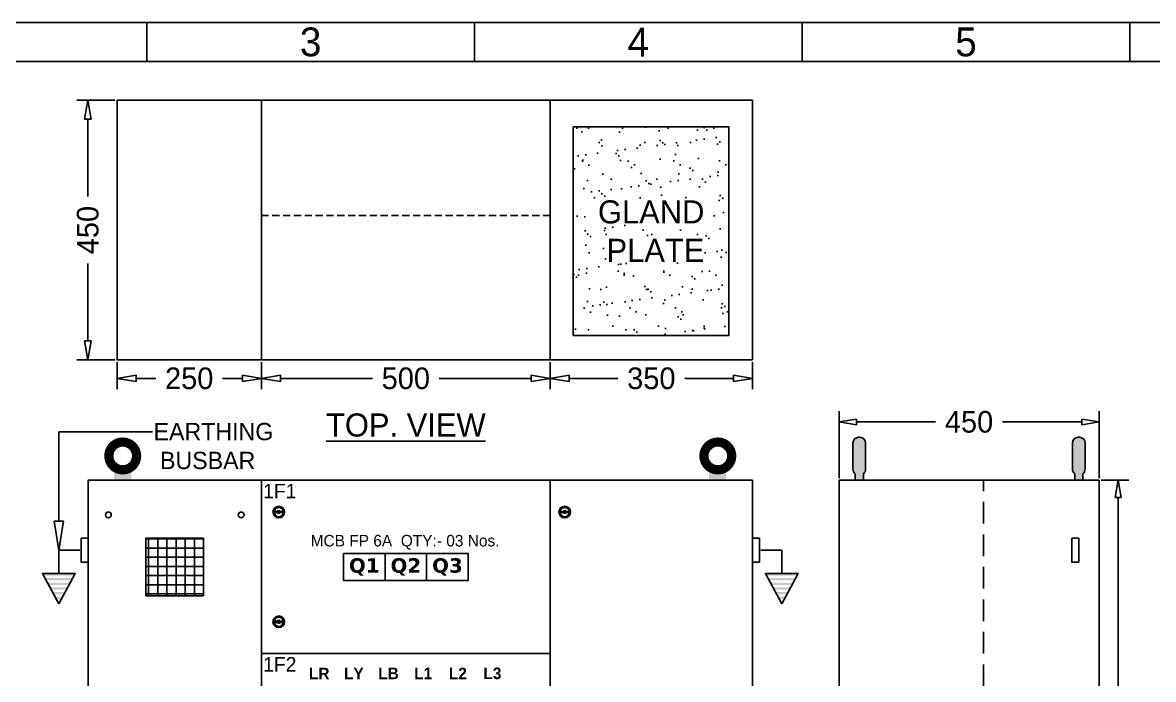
# Model space of a CAD drawing. Header units: millimetres. Extents: x 220 to 17327, y -3706 to 4194.
# Drawn here: x 1707 to 3665, y 3057 to 4194 of the extents above; entities that cross this region are included whole.
import ezdxf
from ezdxf import colors
from ezdxf.entities.mleader import LeaderData, LeaderLine
from ezdxf.math import Vec2, Vec3

# ---------------------------------------------------------------- set-up
doc = ezdxf.new("R2010")
doc.units = ezdxf.units.MM
doc.linetypes.add('DASHED2', pattern=[0.375, 0.25, -0.125])
doc.layers.add('Outer layer', color=151, linetype='Continuous')
doc.styles.add('ROCKWELL', font='')
doc.styles.get('ROCKWELL').set_extended_font_data('Rockwell')
doc.dimstyles.new('J', dxfattribs={"dimscale": 15, "dimtxt": 2.5, "dimasz": 3, "dimexe": 1.25, "dimexo": 0.25, "dimgap": 1, "dimtad": 0, "dimdec": 0, "dimzin": 0, "dimdsep": 46, "dimtxsty": 'ROCKWELL', "dimblk": 'CLOSEDBLANK', "dimcen": 0.09, "dimclrd": 143, "dimclre": 5, "dimclrt": 256, "dimadec": 0, "dimazin": 0, "dimtfac": 1, "dimtdec": 0, "dimtofl": 0, "dimtmove": 0, "dimatfit": 3, "dimldrblk": 'CLOSEDBLANK', "dimfxl": 1, "dimtolj": 1, "dimtzin": 0, "dimlwd": -1, "dimlwe": -1, "dimarcsym": 0})

# ---------------------------------------------------------------- blocks, each defined once
blk = doc.blocks.new('_ClosedBlank')
at = {"color": 0, "linetype": 'ByBlock', "lineweight": -2}
for p, q in [((-1, 0.1667), (0, 0)), ((-1, 0.1667), (-1, -0.1667)), ((-1, -0.1667), (0, 0))]:
    blk.add_line(p, q, dxfattribs=at)
blk = doc.blocks.new('G$C3F2E5521')
h = blk.add_hatch(color=23)
h.paths.add_polyline_path([(54.4, 48.8), (56.5, 52.8), (0, 52.8), (2.1, 48.8)])
h.paths.add_polyline_path([(4.3, 44.8), (6.4, 40.8), (50.1, 40.8), (52.2, 44.8)])
h.paths.add_polyline_path([(21.4, 12.8), (23.5, 8.8), (33, 8.8), (35.1, 12.8)])
h.paths.add_polyline_path([(25.7, 4.8), (27.8, 0.8), (28.2, 0), (28.7, 0.8), (30.8, 4.8)])
h.paths.add_polyline_path([(17.1, 20.8), (19.3, 16.8), (37.2, 16.8), (39.4, 20.8)])
h.paths.add_polyline_path([(12.8, 28.8), (15, 24.8), (41.5, 24.8), (43.7, 28.8)])
h.paths.add_polyline_path([(8.6, 36.8), (10.7, 32.8), (45.8, 32.8), (47.9, 36.8)])
at = {"color": 23}
blk.add_lwpolyline([(64.4, 93.1), (28.2, 93.1), (28.2, 52.8)], dxfattribs=at)
at = {"color": 17}
blk.add_lwpolyline([(28.2, 0), (0, 52.8), (56.5, 52.8), (28.2, 0)], dxfattribs=at)
blk = doc.blocks.new('A$C279D181D')
at = {"const_width": 1}
blk.add_lwpolyline([(0.5, 2, 1), (3.5, 2, 1)], format="xyb", close=True, dxfattribs=at)
blk = doc.blocks.new('*D829')
at = {"color": 5}
for p, q in [((3574.2, 3401.5), (3622.3, 3401.5)), ((3574.2, 1301.5), (3622.3, 1301.5))]:
    blk.add_line(p, q, dxfattribs=at)
at = {"color": 143}
for p, q in [((3603.5, 3371.5), (3603.5, 2424.3)), ((3603.5, 1331.5), (3603.5, 2278.8))]:
    blk.add_line(p, q, dxfattribs=at)
at = {"layer": 'Defpoints', "color": 0}
for p in [(3570.4, 3401.5), (3570.4, 1301.5), (3603.5, 1301.5)]:
    blk.add_point(p, dxfattribs=at)
at = {"color": 143, "linetype": 'ByBlock', "xscale": 30, "yscale": 30, "zscale": 30}
for p, rotation in [((3603.5, 3401.5), 90.00000000000001), ((3603.5, 1301.5), 270)]:
    blk.add_blockref('_ClosedBlank', p, dxfattribs=dict(at, rotation=rotation))
at = {"insert": (3603.5, 2351.5), "char_height": 37.5, "attachment_point": 5, "rotation": 90, "style": 'ROCKWELL'}
blk.add_mtext('\\A1;2100', dxfattribs=at)
blk = doc.blocks.new('*D830')
at = {"color": 5}
for p, q in [((3120.4, 3405.3), (3120.4, 3521.4)), ((3570.4, 3405.3), (3570.4, 3521.4))]:
    blk.add_line(p, q, dxfattribs=at)
at = {"color": 143}
for p, q in [((3150.4, 3502.6), (3287.3, 3502.6)), ((3540.4, 3502.6), (3403.5, 3502.6))]:
    blk.add_line(p, q, dxfattribs=at)
at = {"layer": 'Defpoints', "color": 0}
for p in [(3570.4, 3502.6), (3120.4, 3401.5), (3570.4, 3401.5)]:
    blk.add_point(p, dxfattribs=at)
at = {"color": 143, "linetype": 'ByBlock', "xscale": 30, "yscale": 30, "zscale": 30, "rotation": 180}
blk.add_blockref('_ClosedBlank', (3120.4, 3502.6), dxfattribs=at)
at = {"color": 143, "linetype": 'ByBlock', "xscale": 30, "yscale": 30, "zscale": 30}
blk.add_blockref('_ClosedBlank', (3570.4, 3502.6), dxfattribs=at)
at = {"insert": (3345.4, 3502.6), "char_height": 37.5, "attachment_point": 5, "style": 'ROCKWELL'}
blk.add_mtext('\\A1;450', dxfattribs=at)
blk = doc.blocks.new('*D834')
at = {"color": 5}
for p, q in [((1870.4, 3606.2), (1870.4, 3559.2)), ((2120.4, 3606.2), (2120.4, 3559.2))]:
    blk.add_line(p, q, dxfattribs=at)
at = {"color": 143}
for p, q in [((1903.4, 3577.9), (1937.6, 3577.9)), ((2087.4, 3577.9), (2053.2, 3577.9))]:
    blk.add_line(p, q, dxfattribs=at)
at = {"layer": 'Defpoints', "color": 0}
for p in [(1870.4, 3609.9), (2120.4, 3609.9), (2120.4, 3577.9)]:
    blk.add_point(p, dxfattribs=at)
at = {"color": 143, "linetype": 'ByBlock', "xscale": 33, "yscale": 33, "zscale": 33, "rotation": 180}
blk.add_blockref('_ClosedBlank', (1870.4, 3577.9), dxfattribs=at)
at = {"color": 143, "linetype": 'ByBlock', "xscale": 33, "yscale": 33, "zscale": 33}
blk.add_blockref('_ClosedBlank', (2120.4, 3577.9), dxfattribs=at)
at = {"insert": (1995.4, 3577.9), "char_height": 37.5, "attachment_point": 5, "style": 'ROCKWELL'}
blk.add_mtext('\\A1;250', dxfattribs=at)
blk = doc.blocks.new('*D835')
at = {"color": 5}
for p, q in [((2120.4, 3606.2), (2120.4, 3559.2)), ((2620.4, 3606.2), (2620.4, 3559.2))]:
    blk.add_line(p, q, dxfattribs=at)
at = {"color": 143}
for p, q in [((2153.4, 3577.9), (2312.5, 3577.9)), ((2587.4, 3577.9), (2428.3, 3577.9))]:
    blk.add_line(p, q, dxfattribs=at)
at = {"layer": 'Defpoints', "color": 0}
for p in [(2120.4, 3609.9), (2620.4, 3609.9), (2620.4, 3577.9)]:
    blk.add_point(p, dxfattribs=at)
at = {"color": 143, "linetype": 'ByBlock', "xscale": 33, "yscale": 33, "zscale": 33, "rotation": 180}
blk.add_blockref('_ClosedBlank', (2120.4, 3577.9), dxfattribs=at)
at = {"color": 143, "linetype": 'ByBlock', "xscale": 33, "yscale": 33, "zscale": 33}
blk.add_blockref('_ClosedBlank', (2620.4, 3577.9), dxfattribs=at)
at = {"insert": (2370.4, 3577.9), "char_height": 37.5, "attachment_point": 5, "style": 'ROCKWELL'}
blk.add_mtext('\\A1;500', dxfattribs=at)
blk = doc.blocks.new('*D838')
at = {"color": 5}
for p, q in [((2620.4, 3606.2), (2620.4, 3559.2)), ((2970.4, 3606.2), (2970.4, 3559.2))]:
    blk.add_line(p, q, dxfattribs=at)
at = {"color": 143}
for p, q in [((2653.4, 3577.9), (2737.4, 3577.9)), ((2937.4, 3577.9), (2853.4, 3577.9))]:
    blk.add_line(p, q, dxfattribs=at)
at = {"layer": 'Defpoints', "color": 0}
for p in [(2620.4, 3609.9), (2970.4, 3609.9), (2970.4, 3577.9)]:
    blk.add_point(p, dxfattribs=at)
at = {"color": 143, "linetype": 'ByBlock', "xscale": 33, "yscale": 33, "zscale": 33, "rotation": 180}
blk.add_blockref('_ClosedBlank', (2620.4, 3577.9), dxfattribs=at)
at = {"color": 143, "linetype": 'ByBlock', "xscale": 33, "yscale": 33, "zscale": 33}
blk.add_blockref('_ClosedBlank', (2970.4, 3577.9), dxfattribs=at)
at = {"insert": (2795.4, 3577.9), "char_height": 37.5, "attachment_point": 5, "style": 'ROCKWELL'}
blk.add_mtext('\\A1;350', dxfattribs=at)
blk = doc.blocks.new('*D840')
at = {"color": 5}
for p, q in [((1866.7, 4059.9), (1801.1, 4059.9)), ((1866.7, 3609.9), (1801.1, 3609.9))]:
    blk.add_line(p, q, dxfattribs=at)
at = {"color": 143}
for p, q in [((1819.9, 4026.9), (1819.9, 3893)), ((1819.9, 3642.9), (1819.9, 3776.8))]:
    blk.add_line(p, q, dxfattribs=at)
at = {"layer": 'Defpoints', "color": 0}
for p in [(1870.4, 4059.9), (1819.9, 3609.9), (1870.4, 3609.9)]:
    blk.add_point(p, dxfattribs=at)
at = {"color": 143, "linetype": 'ByBlock', "xscale": 33, "yscale": 33, "zscale": 33}
for p, rotation in [((1819.9, 4059.9), 90), ((1819.9, 3609.9), 270)]:
    blk.add_blockref('_ClosedBlank', p, dxfattribs=dict(at, rotation=rotation))
at = {"insert": (1819.9, 3834.9), "char_height": 37.5, "attachment_point": 5, "rotation": 90, "style": 'ROCKWELL'}
blk.add_mtext('\\A1;450', dxfattribs=at)
blk = doc.blocks.new('G$CF11E1FEF')
at = {"ltscale": 5}
for p, q in [((7.6, 11), (2.1, 11)), ((7.6, 9), (2.1, 9)), ((10, 0), (10.1, 0)), ((17.9, 11), (12.4, 11)), ((17.9, 9), (12.4, 9))]:
    blk.add_line(p, q, dxfattribs=at)
for radius in [10, 0.726]:
    blk.add_circle((10, 10), radius, dxfattribs=at)
for centre, radius, start, end in [((3.6, 14.9), 8.18, 38.6439, 38.9276), ((16.4, 14.9), 8.18, 141.0724, 141.3561), ((10, 10), 8, 7.1808, 172.8192), ((10, 10), 8, 187.1808, 352.8192), ((10, 10), 2.63, 22.3109, 157.6891), ((10, 10), 2.63, 202.3109, 337.6891), ((3.6, 5.1), 8.18, 321.0724, 321.3561), ((16.4, 5.1), 8.18, 218.6439, 218.9276)]:
    blk.add_arc(centre, radius, start, end, dxfattribs=at)

msp = doc.modelspace()

# ---------------------------------------------------------------- hatches: boundary and pattern name
h = msp.add_hatch()
h.set_pattern_fill('AR-SAND', color=256, style=0)
h.set_pattern_definition([(37.5, (-29838.424, 13823.245), (-1.60003, 48.941324), [0, -38.608, 0, -43.18, 0, -41.275]), (7.5, (-29838.424, 13823.245), (44.95233, 71.68251), [0, -20.828, 0, -34.798, 0, -13.335]), (327.5, (-29869.666, 13823.245), (79.099237, 0.14372), [0, -12.7, 0, -45.72, 0, -59.69]), (317.5, (-29869.666, 13823.245), (76.35565, 22.29293), [0, -6.35, 0, -29.972, 0, -34.29])])
h.paths.add_polyline_path([(2660.3, 3652.5), (2929.8, 3652.5), (2929.8, 4013.7), (2660.3, 4013.7)])
h.paths.add_polyline_path([(2685.8, 3896.7), (2904.3, 3896.7), (2904.3, 3835.5), (2685.8, 3835.5)], flags=24)
h.paths.add_polyline_path([(2690.6, 3829.4), (2899.5, 3829.4), (2899.5, 3769.4), (2690.6, 3769.4)], flags=24)
h = msp.add_hatch(color=256)
h.dxf.hatch_style = 1
h.paths.add_polyline_path([(3148.4, 3401.5), (3150.4, 3401.5), (3162.4, 3401.5), (3162.4, 3412.6, 0.236068), (3166.4, 3420.6), (3166.4, 3466.1, 0.414214), (3156.4, 3476.1), (3154.4, 3476.1, 0.414214), (3144.4, 3466.1), (3144.4, 3420.6, 0.236068), (3148.4, 3412.6)])
h = msp.add_hatch(color=256)
h.dxf.hatch_style = 1
h.paths.add_polyline_path([(3542.4, 3401.5), (3540.4, 3401.5), (3528.4, 3401.5), (3528.4, 3412.6, -0.236068), (3524.4, 3420.6), (3524.4, 3466.1, -0.414214), (3534.4, 3476.1), (3536.4, 3476.1, -0.414214), (3546.4, 3466.1), (3546.4, 3420.6, -0.236068), (3542.4, 3412.6)])
h = msp.add_hatch(color=256)
h.dxf.hatch_style = 1
h.paths.add_polyline_path([(1895.3, 3401.5), (1895.3, 3419.7), (1880.3, 3419.7), (1865.3, 3419.7), (1865.3, 3401.5)])
h = msp.add_hatch(color=256)
h.dxf.hatch_style = 1
h.paths.add_polyline_path([(2895.5, 3401.5), (2895.5, 3419.7), (2910.5, 3419.7), (2925.5, 3419.7), (2925.5, 3401.5)])

# ---------------------------------------------------------------- linework, layer by layer
at = {"color": 20, "linetype": 'DASHED2', "ltscale": 50}
msp.add_line((2120.4, 3859.9), (2620.4, 3859.9), dxfattribs=at)
for p, q in [((3144.4, 3420.6), (3144.4, 3466.1)), ((3154.4, 3476.1), (3156.4, 3476.1)), ((3166.4, 3420.6), (3166.4, 3466.1)), ((3524.4, 3420.6), (3524.4, 3466.1)), ((3536.4, 3476.1), (3534.4, 3476.1)), ((3546.4, 3420.6), (3546.4, 3466.1)), ((3148.4, 3401.5), (3148.4, 3412.6)), ((3162.4, 3401.5), (3162.4, 3412.6)), ((3528.4, 3401.5), (3528.4, 3412.6)), ((3542.4, 3401.5), (3542.4, 3412.6))]:
    msp.add_line(p, q)
at = {"color": 20, "linetype": 'DASHED2', "ltscale": 150}
msp.add_line((3370.4, 1301.5), (3370.4, 3401.5), dxfattribs=at)
at = {"ltscale": 5}
for p, q in [((2643, 3347.5), (2637.5, 3347.5)), ((2645.4, 3356.5), (2645.5, 3356.5)), ((2653.4, 3347.5), (2647.9, 3347.5)), ((2643, 3345.5), (2637.5, 3345.5)), ((2653.4, 3345.5), (2647.9, 3345.5))]:
    msp.add_line(p, q, dxfattribs=at)
at = {"color": 2}
for p, q in [((1920.4, 3201.5), (1920.4, 3301.5)), ((1920.4, 3301.5), (2020.4, 3301.5)), ((2020.4, 3300.1), (1920.4, 3300.1)), ((1925.1, 3201.5), (1925.1, 3301.5)), ((1941, 3201.5), (1941, 3301.5)), ((1956.9, 3201.5), (1956.9, 3301.5)), ((1972.8, 3201.5), (1972.8, 3301.5)), ((1988.6, 3201.5), (1988.6, 3301.5)), ((2004.5, 3201.5), (2004.5, 3301.5)), ((2020.4, 3201.5), (2020.4, 3301.5)), ((2020.4, 3301.5), (2020.4, 3201.5)), ((2020.4, 3284.2), (1920.4, 3284.2)), ((2020.4, 3268.4), (1920.4, 3268.4)), ((2020.4, 3252.5), (1920.4, 3252.5)), ((2020.4, 3236.6), (1920.4, 3236.6)), ((2020.4, 3220.7), (1920.4, 3220.7)), ((2020.4, 3204.9), (1920.4, 3204.9)), ((2020.4, 3201.5), (1920.4, 3201.5))]:
    msp.add_line(p, q, dxfattribs=at)
at = {"color": 54, "ltscale": 5}
for points in [[(220.1, 4194.2), (5892.8, 4194.2), (5892.8, 182.9), (220.1, 182.9)], [(1354.7, 4194.2), (1921.9, 4194.2), (1921.9, 4126.7), (1354.7, 4126.7)], [(1921.9, 4194.2), (2489.2, 4194.2), (2489.2, 4126.7), (1921.9, 4126.7)], [(2489.2, 4194.2), (3056.5, 4194.2), (3056.5, 4126.7), (2489.2, 4126.7)], [(3056.5, 4194.2), (3623.7, 4194.2), (3623.7, 4126.7), (3056.5, 4126.7)], [(3623.7, 4194.2), (4191, 4194.2), (4191, 4126.7), (3623.7, 4126.7)]]:
    msp.add_lwpolyline(points, close=True, dxfattribs=at)
at = {"ltscale": 2}
for points in [[(2120.4, 3609.9), (1870.4, 3609.9), (1870.4, 4059.9), (2120.4, 4059.9)], [(2620.4, 3609.9), (2120.4, 3609.9), (2120.4, 4059.9), (2620.4, 4059.9)]]:
    msp.add_lwpolyline(points, close=True, dxfattribs=at)
for points in [[(2970.4, 3609.9), (2620.4, 3609.9), (2620.4, 4059.9), (2970.4, 4059.9)], [(2660.3, 3652.5), (2929.8, 3652.5), (2929.8, 4013.7), (2660.3, 4013.7)], [(2120.4, 3401.5), (1820.4, 3401.5), (1820.4, 1301.5), (2120.4, 1301.5)], [(2620.4, 3101.5), (2120.4, 3101.5), (2120.4, 3401.5), (2620.4, 3401.5)], [(2970.4, 1301.5), (2970.4, 3401.5), (2620.4, 3401.5), (2620.4, 1301.5)], [(3570.4, 1301.5), (3120.4, 1301.5), (3120.4, 3401.5), (3570.4, 3401.5)], [(2262.4, 3275), (2334.4, 3275), (2334.4, 3228), (2262.4, 3228)], [(2334.4, 3275), (2406.4, 3275), (2406.4, 3228), (2334.4, 3228)], [(2406.4, 3275), (2478.4, 3275), (2478.4, 3228), (2406.4, 3228)], [(2120.4, 2651.5), (2620.4, 2651.5), (2620.4, 3101.5), (2120.4, 3101.5)]]:
    msp.add_lwpolyline(points, close=True)
at = {"color": 23}
for points in [[(1820.4, 3259.5), (1808.4, 3259.5), (1808.4, 3301.5), (1820.4, 3301.5)], [(2970.4, 3259.5), (2982.4, 3259.5), (2982.4, 3301.5), (2970.4, 3301.5)], [(3523.2, 3301.5), (3535.2, 3301.5), (3535.2, 3259.5), (3523.2, 3259.5)]]:
    msp.add_lwpolyline(points, close=True, dxfattribs=at)
at = {"ltscale": 5}
for radius in [10, 0.726]:
    msp.add_circle((2645.4, 3346.5), radius, dxfattribs=at)
for centre in [(1855.4, 3341.5), (2085.4, 3341.5)]:
    msp.add_circle(centre, 5)
for centre, start, end in [((3154.4, 3466.1), 90, 180), ((3156.4, 3466.1), 0, 90), ((3534.4, 3466.1), 90, 180), ((3536.4, 3466.1), 0, 90), ((3154.4, 3420.6), 180, 233.1301), ((3156.4, 3420.6), 306.8699, 0), ((3534.4, 3420.6), 180, 233.1301), ((3536.4, 3420.6), 306.8699, 0)]:
    msp.add_arc(centre, 10, start, end)
for centre, radius, start, end in [((2645.4, 3346.5), 8, 7.1808, 172.8192), ((2645.4, 3346.5), 2.63, 22.3109, 157.6891), ((2639.1, 3351.4), 8.18, 38.6439, 38.9276), ((2651.8, 3351.4), 8.18, 141.0724, 141.3561), ((2645.4, 3346.5), 8, 187.1808, 352.8192), ((2645.4, 3346.5), 2.63, 202.3109, 337.6891), ((2639.1, 3341.7), 8.18, 321.0724, 321.3561), ((2651.8, 3341.7), 8.18, 218.6439, 218.9276)]:
    msp.add_arc(centre, radius, start, end, dxfattribs=at)

# ---------------------------------------------------------------- block references
at = {"yscale": 16, "zscale": 16}
for p, xscale in [((1848.3, 3411.7), 16), ((2942.5, 3411.7), -16)]:
    msp.add_blockref('A$C279D181D', p, dxfattribs=dict(at, xscale=xscale))
at = {"xscale": -1, "rotation": 180}
msp.add_blockref('G$CF11E1FEF', (2140.4, 3356.5), dxfattribs=at)
for name, p in [('G$C3F2E5521', (1741.4, 3187.4)), ('G$CF11E1FEF', (2140.4, 3146.5))]:
    msp.add_blockref(name, p)
at = {"xscale": -1}
msp.add_blockref('G$C3F2E5521', (3049.4, 3187.4), dxfattribs=at)

# ---------------------------------------------------------------- texts
at = {"color": 54, "ltscale": 5, "char_height": 50, "width": 567.266, "attachment_point": 5}
for s, insert in [('{\\fRockwell|b0|i0|c0|p18;3}', (2205.6, 4160.5)), ('{\\fRockwell|b0|i0|c0|p18;4}', (2772.8, 4160.5)), ('{\\fRockwell|b0|i0|c0|p18;5}', (3340.1, 4160.5))]:
    msp.add_mtext(s, dxfattribs=dict(at, insert=insert))
at = {"color": 37, "insert": (2795.1, 3833.1), "char_height": 40, "width": 225.184, "attachment_point": 5, "style": 'ROCKWELL'}
msp.add_mtext('{\\C256;GLAND\\P PLATE}', dxfattribs=at)
at = {"attachment_point": 5}
for s, insert, char_height, width in [('{\\L\\fRockwell|b0|i0|c0|p18;TOP. VIEW}', (2370.4, 3497), 40, 436.952), ('{\\fVerdana|b1|i0|c0|p34;Q1}', (2298.4, 3251.5), 25, 72), ('{\\fVerdana|b1|i0|c0|p34;Q2}', (2370.4, 3251.5), 25, 72), ('{\\fVerdana|b1|i0|c0|p34;Q3}', (2442.4, 3251.5), 25, 72)]:
    msp.add_mtext(s, dxfattribs=dict(at, insert=insert, char_height=char_height, width=width))
at = {"color": 30, "ltscale": 5, "insert": (2369.1, 3294.2), "char_height": 20, "width": 366.438, "attachment_point": 5}
msp.add_mtext('{\\fRockwell|b0|i0|c0|p18;MCB FP 6A  QTY:- 03 Nos.}', dxfattribs=at)
at = {"layer": 'Outer layer', "color": 3, "lineweight": 9, "width": 26, "attachment_point": 5, "style": 'ROCKWELL'}
for s, insert, char_height in [('{\\C6;1F1}', (2152.2, 3382.8), 25), ('{\\C6;1F2}', (2152.2, 3082.8), 25), ('{\\fRockwell|b1|i0|c0|p18;\\C7;LR}', (2220.4, 3067), 20), ('{\\fRockwell|b1|i0|c0|p18;\\C7;LY}', (2280.4, 3067), 20), ('{\\fRockwell|b1|i0|c0|p18;\\C7;LB}', (2340.4, 3067), 20), ('{\\fRockwell|b1|i0|c0|p18;\\C7;L1}', (2400.4, 3067), 20), ('{\\fRockwell|b1|i0|c0|p18;\\C7;L2}', (2460.4, 3067), 20), ('{\\fRockwell|b1|i0|c0|p18;\\C7;L3}', (2520.3, 3067), 20)]:
    msp.add_mtext(s, dxfattribs=dict(at, insert=insert, char_height=char_height))

# ---------------------------------------------------------------- dimensions: what is measured, and where the dimension line sits
for base, p1, p2, angle, override, picture, middle in [((1819.9, 3609.9), (1870.4, 4059.9), (1870.4, 3609.9), 90, {"dimasz": 2.2}, '*D840', (1819.9, 3834.9)), ((3570.4, 3502.6), (3120.4, 3401.5), (3570.4, 3401.5), 180, {"dimasz": 2, "dimtxsty": 'ROCKWELL', "dimldrblk": 'ClosedBlank'}, '*D830', (3345.4, 3502.6)), ((3603.5, 1301.5), (3570.4, 3401.5), (3570.4, 1301.5), 90, {"dimasz": 2, "dimtxsty": 'ROCKWELL', "dimldrblk": 'ClosedBlank'}, '*D829', (3603.5, 2351.5))]:
    dim = msp.add_linear_dim(base=base, p1=p1, p2=p2, angle=angle, dimstyle='J', override=override)
    dim.commit()
    dim.dimension.update_dxf_attribs({"geometry": picture, "text_midpoint": middle})
for base, p1, p2, picture, middle in [((2120.4, 3577.9), (1870.4, 3609.9), (2120.4, 3609.9), '*D834', (1995.4, 3577.9)), ((2620.4, 3577.9), (2120.4, 3609.9), (2620.4, 3609.9), '*D835', (2370.4, 3577.9)), ((2970.4, 3577.9), (2620.4, 3609.9), (2970.4, 3609.9), '*D838', (2795.4, 3577.9))]:
    dim = msp.add_linear_dim(base=base, p1=p1, p2=p2, dimstyle='J', override={"dimasz": 2.2, "dimtmove": 1})
    dim.commit()
    dim.dimension.update_dxf_attribs({"geometry": picture, "text_midpoint": middle})

# ---------------------------------------------------------------- leaders
at = {"color": 23}
ml = msp.add_multileader_mtext('Standard', dxfattribs=at)
ml.set_content('{\\fRockwell|b0|i0|c0|p18;\\C23;EARTHING\\P BUSBAR}')
ml.set_leader_properties(linetype='ByLayer')
ml.set_arrow_properties(name='CLOSEDBLANK')
ml.build(insert=Vec2(0, 0))
ml.multileader.update_dxf_attribs({"text_right_attachment_type": 6, "dogleg_length": 162, "arrow_head_size": 50})
ctx = ml.context
ctx.base_point, ctx.char_height, ctx.arrow_head_size, ctx.plane_origin = Vec3(1931.7, 3485.5), 30, 50, Vec3(1945.6, 3691.4)
ctx.right_attachment = 6
notes = []
notes.append((ctx, [(0, (1, 1, 0), (1769.7, 3485.5), (1, 0), 162, [(0, [(1769.7, 3280.5)], 0, [])])]))
ctx.mtext.insert, ctx.mtext.width, ctx.mtext.line_spacing_style, ctx.mtext.flow_direction = Vec3(1933.7, 3500.9), 448.533, 2, 5
for ctx, leaders in notes:
    for number, flags, end, landing, length, lines in leaders:
        leader = LeaderData()
        leader.index, (leader.has_last_leader_line, leader.has_dogleg_vector, leader.attachment_direction) = number, flags
        leader.last_leader_point, leader.dogleg_vector, leader.dogleg_length = Vec3(end), Vec3(landing), length
        for number, points, colour, breaks in lines:
            line = LeaderLine()
            line.index, line.vertices, line.color, line.breaks = number, Vec3.list(points), colors.encode_raw_color(colour), breaks
            leader.lines.append(line)
        ctx.leaders.append(leader)

doc.saveas('drawing.dxf')
